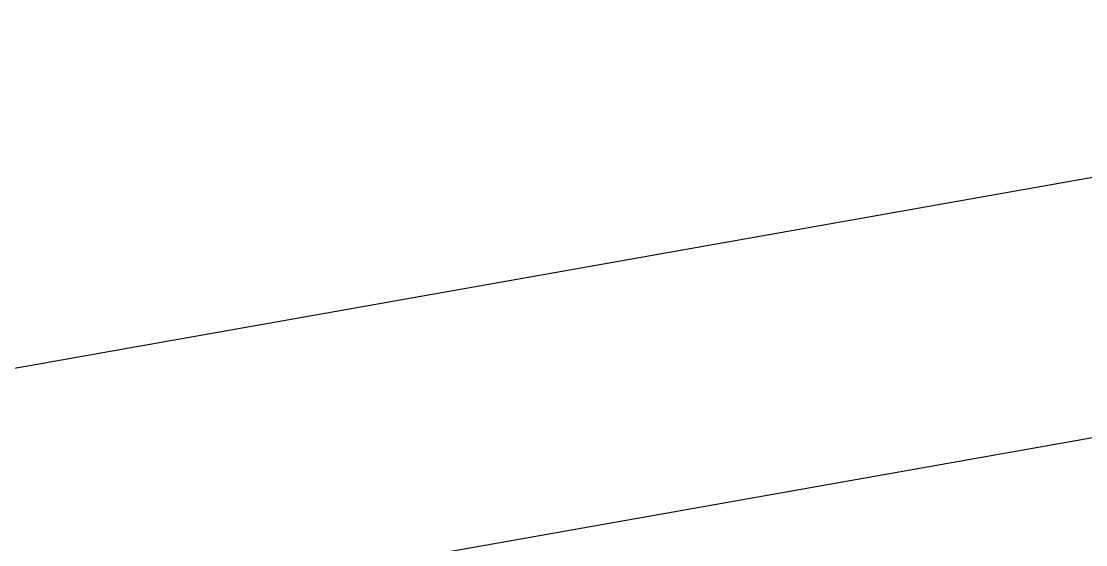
# Model space of a CAD drawing. Header units: millimetres. Extents: x 0 to 8967983, y -224399 to 13801.
# Drawn here: x 71329.86 to 71339.49, y -193393.35 to -193388.61 of the extents above; entities that cross this region are included whole.
import ezdxf

# ---------------------------------------------------------------- set-up
doc = ezdxf.new("R2010")
doc.units = ezdxf.units.MM
doc.header["$LTSCALE"] = 10
doc.layers.add('Архитектура', color=251, linetype='Continuous')

msp = doc.modelspace()

# ---------------------------------------------------------------- linework, layer by layer
at = {"layer": 'Архитектура', "lineweight": 25, "transparency": 33554684}
msp.add_lwpolyline([(71314.9327, -193313.5326), (71373.9772, -193303.0677), (71387.8715, -193381.4613), (71328.8269, -193391.9261)], close=True, dxfattribs=at)
msp.add_lwpolyline([(71314.9327, -193313.5326), (71373.9772, -193303.0677), (71387.8715, -193381.4613), (71328.8269, -193391.9261)], close=True, dxfattribs=at)
msp.add_lwpolyline([(71314.9327, -193313.5326), (71373.9772, -193303.0677), (71387.8715, -193381.4613), (71328.8269, -193391.9261)], close=True, dxfattribs=at)
msp.add_lwpolyline([(71314.9327, -193313.5326), (71373.9772, -193303.0677), (71387.8715, -193381.4613), (71328.8269, -193391.9261)], close=True, dxfattribs=at)
msp.add_lwpolyline([(71314.9327, -193313.5326), (71373.9772, -193303.0677), (71387.8715, -193381.4613), (71328.8269, -193391.9261)], close=True, dxfattribs=at)
msp.add_lwpolyline([(71314.9327, -193313.5326), (71373.9772, -193303.0677), (71387.8715, -193381.4613), (71328.8269, -193391.9261)], close=True, dxfattribs=at)
msp.add_lwpolyline([(71314.9327, -193313.5326), (71373.9772, -193303.0677), (71387.8715, -193381.4613), (71328.8269, -193391.9261)], close=True, dxfattribs=at)
msp.add_lwpolyline([(71314.9327, -193313.5326), (71373.9772, -193303.0677), (71387.8715, -193381.4613), (71328.8269, -193391.9261)], close=True, dxfattribs=at)
msp.add_lwpolyline([(71314.9327, -193313.5326), (71373.9772, -193303.0677), (71387.8715, -193381.4613), (71328.8269, -193391.9261)], close=True, dxfattribs=at)
msp.add_lwpolyline([(71314.9327, -193313.5326), (71373.9772, -193303.0677), (71387.8715, -193381.4613), (71328.8269, -193391.9261)], close=True, dxfattribs=at)
msp.add_lwpolyline([(71314.9327, -193313.5326), (71373.9772, -193303.0677), (71387.8715, -193381.4613), (71328.8269, -193391.9261)], close=True, dxfattribs=at)
msp.add_lwpolyline([(71314.9327, -193313.5326), (71373.9772, -193303.0677), (71387.8715, -193381.4613), (71328.8269, -193391.9261)], close=True, dxfattribs=at)
msp.add_lwpolyline([(71314.9327, -193313.5326), (71373.9772, -193303.0677), (71387.8715, -193381.4613), (71328.8269, -193391.9261)], close=True, dxfattribs=at)
msp.add_lwpolyline([(71314.9327, -193313.5326), (71373.9772, -193303.0677), (71387.8715, -193381.4613), (71328.8269, -193391.9261)], close=True, dxfattribs=at)
msp.add_lwpolyline([(71314.9327, -193313.5326), (71373.9772, -193303.0677), (71387.8715, -193381.4613), (71328.8269, -193391.9261)], close=True, dxfattribs=at)
msp.add_lwpolyline([(71314.9327, -193313.5326), (71373.9772, -193303.0677), (71387.8715, -193381.4613), (71328.8269, -193391.9261)], close=True, dxfattribs=at)
msp.add_lwpolyline([(71314.9327, -193313.5326), (71373.9772, -193303.0677), (71387.8715, -193381.4613), (71328.8269, -193391.9261)], close=True, dxfattribs=at)
msp.add_lwpolyline([(71314.9327, -193313.5326), (71373.9772, -193303.0677), (71387.8715, -193381.4613), (71328.8269, -193391.9261)], close=True, dxfattribs=at)
msp.add_lwpolyline([(71314.9327, -193313.5326), (71373.9772, -193303.0677), (71387.8715, -193381.4613), (71328.8269, -193391.9261)], close=True, dxfattribs=at)
msp.add_lwpolyline([(71314.9327, -193313.5326), (71373.9772, -193303.0677), (71387.8715, -193381.4613), (71328.8269, -193391.9261)], close=True, dxfattribs=at)
msp.add_lwpolyline([(71314.9327, -193313.5326), (71373.9772, -193303.0677), (71387.8715, -193381.4613), (71328.8269, -193391.9261)], close=True, dxfattribs=at)
msp.add_lwpolyline([(71314.9327, -193313.5326), (71373.9772, -193303.0677), (71387.8715, -193381.4613), (71328.8269, -193391.9261)], close=True, dxfattribs=at)
msp.add_lwpolyline([(71314.9327, -193313.5326), (71373.9772, -193303.0677), (71387.8715, -193381.4613), (71328.8269, -193391.9261)], close=True, dxfattribs=at)
msp.add_lwpolyline([(71314.9327, -193313.5326), (71373.9772, -193303.0677), (71387.8715, -193381.4613), (71328.8269, -193391.9261)], close=True, dxfattribs=at)
msp.add_lwpolyline([(71314.9327, -193313.5326), (71373.9772, -193303.0677), (71387.8715, -193381.4613), (71328.8269, -193391.9261)], close=True, dxfattribs=at)
msp.add_lwpolyline([(71314.9327, -193313.5326), (71373.9772, -193303.0677), (71387.8715, -193381.4613), (71328.8269, -193391.9261)], close=True, dxfattribs=at)
msp.add_lwpolyline([(71314.9327, -193313.5326), (71373.9772, -193303.0677), (71387.8715, -193381.4613), (71328.8269, -193391.9261)], close=True, dxfattribs=at)
msp.add_lwpolyline([(71314.9327, -193313.5326), (71373.9772, -193303.0677), (71387.8715, -193381.4613), (71328.8269, -193391.9261)], close=True, dxfattribs=at)
msp.add_lwpolyline([(71314.9327, -193313.5326), (71373.9772, -193303.0677), (71387.8715, -193381.4613), (71328.8269, -193391.9261)], close=True, dxfattribs=at)
msp.add_lwpolyline([(71314.9327, -193313.5326), (71373.9772, -193303.0677), (71387.8715, -193381.4613), (71328.8269, -193391.9261)], close=True, dxfattribs=at)
msp.add_lwpolyline([(71314.9327, -193313.5326), (71373.9772, -193303.0677), (71387.8715, -193381.4613), (71328.8269, -193391.9261)], close=True, dxfattribs=at)
msp.add_lwpolyline([(71314.9327, -193313.5326), (71373.9772, -193303.0677), (71387.8715, -193381.4613), (71328.8269, -193391.9261)], close=True, dxfattribs=at)
msp.add_lwpolyline([(71314.9327, -193313.5326), (71373.9772, -193303.0677), (71387.8715, -193381.4613), (71328.8269, -193391.9261)], close=True, dxfattribs=at)
msp.add_lwpolyline([(71314.9327, -193313.5326), (71373.9772, -193303.0677), (71387.8715, -193381.4613), (71328.8269, -193391.9261)], close=True, dxfattribs=at)
msp.add_lwpolyline([(71314.9327, -193313.5326), (71373.9772, -193303.0677), (71387.8715, -193381.4613), (71328.8269, -193391.9261)], close=True, dxfattribs=at)
msp.add_lwpolyline([(71314.9327, -193313.5326), (71373.9772, -193303.0677), (71387.8715, -193381.4613), (71328.8269, -193391.9261)], close=True, dxfattribs=at)
msp.add_lwpolyline([(71314.9327, -193313.5326), (71373.9772, -193303.0677), (71387.8715, -193381.4613), (71328.8269, -193391.9261)], close=True, dxfattribs=at)
msp.add_lwpolyline([(71314.9327, -193313.5326), (71373.9772, -193303.0677), (71387.8715, -193381.4613), (71328.8269, -193391.9261)], close=True, dxfattribs=at)
msp.add_lwpolyline([(71314.9327, -193313.5326), (71373.9772, -193303.0677), (71387.8715, -193381.4613), (71328.8269, -193391.9261)], close=True, dxfattribs=at)
msp.add_lwpolyline([(71314.9327, -193313.5326), (71373.9772, -193303.0677), (71387.8715, -193381.4613), (71328.8269, -193391.9261)], close=True, dxfattribs=at)
msp.add_lwpolyline([(71314.9327, -193313.5326), (71373.9772, -193303.0677), (71387.8715, -193381.4613), (71328.8269, -193391.9261)], close=True, dxfattribs=at)
msp.add_lwpolyline([(71314.9327, -193313.5326), (71373.9772, -193303.0677), (71387.8715, -193381.4613), (71328.8269, -193391.9261)], close=True, dxfattribs=at)
msp.add_lwpolyline([(71314.9327, -193313.5326), (71373.9772, -193303.0677), (71387.8715, -193381.4613), (71328.8269, -193391.9261)], close=True, dxfattribs=at)
msp.add_lwpolyline([(71314.9327, -193313.5326), (71373.9772, -193303.0677), (71387.8715, -193381.4613), (71328.8269, -193391.9261)], close=True, dxfattribs=at)
msp.add_lwpolyline([(71314.9327, -193313.5326), (71373.9772, -193303.0677), (71387.8715, -193381.4613), (71328.8269, -193391.9261)], close=True, dxfattribs=at)
msp.add_lwpolyline([(71314.9327, -193313.5326), (71373.9772, -193303.0677), (71387.8715, -193381.4613), (71328.8269, -193391.9261)], close=True, dxfattribs=at)
msp.add_lwpolyline([(71314.9327, -193313.5326), (71373.9772, -193303.0677), (71387.8715, -193381.4613), (71328.8269, -193391.9261)], close=True, dxfattribs=at)
msp.add_lwpolyline([(71314.9327, -193313.5326), (71373.9772, -193303.0677), (71387.8715, -193381.4613), (71328.8269, -193391.9261)], close=True, dxfattribs=at)
msp.add_lwpolyline([(71314.9327, -193313.5326), (71373.9772, -193303.0677), (71387.8715, -193381.4613), (71328.8269, -193391.9261)], close=True, dxfattribs=at)
msp.add_lwpolyline([(71314.9327, -193313.5326), (71373.9772, -193303.0677), (71387.8715, -193381.4613), (71328.8269, -193391.9261)], close=True, dxfattribs=at)
msp.add_lwpolyline([(71314.9327, -193313.5326), (71373.9772, -193303.0677), (71387.8715, -193381.4613), (71328.8269, -193391.9261)], close=True, dxfattribs=at)
msp.add_lwpolyline([(71314.9327, -193313.5326), (71373.9772, -193303.0677), (71387.8715, -193381.4613), (71328.8269, -193391.9261)], close=True, dxfattribs=at)
msp.add_lwpolyline([(71314.9327, -193313.5326), (71373.9772, -193303.0677), (71387.8715, -193381.4613), (71328.8269, -193391.9261)], close=True, dxfattribs=at)
msp.add_lwpolyline([(71314.9327, -193313.5326), (71373.9772, -193303.0677), (71387.8715, -193381.4613), (71328.8269, -193391.9261)], close=True, dxfattribs=at)
msp.add_lwpolyline([(71314.9327, -193313.5326), (71373.9772, -193303.0677), (71387.8715, -193381.4613), (71328.8269, -193391.9261)], close=True, dxfattribs=at)
msp.add_lwpolyline([(71314.9327, -193313.5326), (71373.9772, -193303.0677), (71387.8715, -193381.4613), (71328.8269, -193391.9261)], close=True, dxfattribs=at)
msp.add_lwpolyline([(71314.9327, -193313.5326), (71373.9772, -193303.0677), (71387.8715, -193381.4613), (71328.8269, -193391.9261)], close=True, dxfattribs=at)
msp.add_lwpolyline([(71314.9327, -193313.5326), (71373.9772, -193303.0677), (71387.8715, -193381.4613), (71328.8269, -193391.9261)], close=True, dxfattribs=at)
msp.add_lwpolyline([(71314.9327, -193313.5326), (71373.9772, -193303.0677), (71387.8715, -193381.4613), (71328.8269, -193391.9261)], close=True, dxfattribs=at)
msp.add_lwpolyline([(71314.9327, -193313.5326), (71373.9772, -193303.0677), (71387.8715, -193381.4613), (71328.8269, -193391.9261)], close=True, dxfattribs=at)
msp.add_lwpolyline([(71314.9327, -193313.5326), (71373.9772, -193303.0677), (71387.8715, -193381.4613), (71328.8269, -193391.9261)], close=True, dxfattribs=at)
msp.add_lwpolyline([(71314.9327, -193313.5326), (71373.9772, -193303.0677), (71387.8715, -193381.4613), (71328.8269, -193391.9261)], close=True, dxfattribs=at)
msp.add_lwpolyline([(71314.9327, -193313.5326), (71373.9772, -193303.0677), (71387.8715, -193381.4613), (71328.8269, -193391.9261)], close=True, dxfattribs=at)
msp.add_lwpolyline([(71314.9327, -193313.5326), (71373.9772, -193303.0677), (71387.8715, -193381.4613), (71328.8269, -193391.9261)], close=True, dxfattribs=at)
msp.add_lwpolyline([(71314.9327, -193313.5326), (71373.9772, -193303.0677), (71387.8715, -193381.4613), (71328.8269, -193391.9261)], close=True, dxfattribs=at)
msp.add_lwpolyline([(71314.9327, -193313.5326), (71373.9772, -193303.0677), (71387.8715, -193381.4613), (71328.8269, -193391.9261)], close=True, dxfattribs=at)
msp.add_lwpolyline([(71314.9327, -193313.5326), (71373.9772, -193303.0677), (71387.8715, -193381.4613), (71328.8269, -193391.9261)], close=True, dxfattribs=at)
msp.add_lwpolyline([(71314.9327, -193313.5326), (71373.9772, -193303.0677), (71387.8715, -193381.4613), (71328.8269, -193391.9261)], close=True, dxfattribs=at)
msp.add_lwpolyline([(71314.9327, -193313.5326), (71373.9772, -193303.0677), (71387.8715, -193381.4613), (71328.8269, -193391.9261)], close=True, dxfattribs=at)
msp.add_lwpolyline([(71314.9327, -193313.5326), (71373.9772, -193303.0677), (71387.8715, -193381.4613), (71328.8269, -193391.9261)], close=True, dxfattribs=at)
msp.add_lwpolyline([(71314.9327, -193313.5326), (71373.9772, -193303.0677), (71387.8715, -193381.4613), (71328.8269, -193391.9261)], close=True, dxfattribs=at)
msp.add_lwpolyline([(71314.9327, -193313.5326), (71373.9772, -193303.0677), (71387.8715, -193381.4613), (71328.8269, -193391.9261)], close=True, dxfattribs=at)
msp.add_lwpolyline([(71314.9327, -193313.5326), (71373.9772, -193303.0677), (71387.8715, -193381.4613), (71328.8269, -193391.9261)], close=True, dxfattribs=at)
msp.add_lwpolyline([(71314.9327, -193313.5326), (71373.9772, -193303.0677), (71387.8715, -193381.4613), (71328.8269, -193391.9261)], close=True, dxfattribs=at)
msp.add_lwpolyline([(71314.9327, -193313.5326), (71373.9772, -193303.0677), (71387.8715, -193381.4613), (71328.8269, -193391.9261)], close=True, dxfattribs=at)
msp.add_lwpolyline([(71314.9327, -193313.5326), (71373.9772, -193303.0677), (71387.8715, -193381.4613), (71328.8269, -193391.9261)], close=True, dxfattribs=at)
msp.add_lwpolyline([(71314.9327, -193313.5326), (71373.9772, -193303.0677), (71387.8715, -193381.4613), (71328.8269, -193391.9261)], close=True, dxfattribs=at)
msp.add_lwpolyline([(71314.9327, -193313.5326), (71373.9772, -193303.0677), (71387.8715, -193381.4613), (71328.8269, -193391.9261)], close=True, dxfattribs=at)
msp.add_lwpolyline([(71314.9327, -193313.5326), (71373.9772, -193303.0677), (71387.8715, -193381.4613), (71328.8269, -193391.9261)], close=True, dxfattribs=at)
msp.add_lwpolyline([(71314.9327, -193313.5326), (71373.9772, -193303.0677), (71387.8715, -193381.4613), (71328.8269, -193391.9261)], close=True, dxfattribs=at)
msp.add_lwpolyline([(71314.9327, -193313.5326), (71373.9772, -193303.0677), (71387.8715, -193381.4613), (71328.8269, -193391.9261)], close=True, dxfattribs=at)
msp.add_lwpolyline([(71314.9327, -193313.5326), (71373.9772, -193303.0677), (71387.8715, -193381.4613), (71328.8269, -193391.9261)], close=True, dxfattribs=at)
msp.add_lwpolyline([(71314.9327, -193313.5326), (71373.9772, -193303.0677), (71387.8715, -193381.4613), (71328.8269, -193391.9261)], close=True, dxfattribs=at)
msp.add_lwpolyline([(71314.9327, -193313.5326), (71373.9772, -193303.0677), (71387.8715, -193381.4613), (71328.8269, -193391.9261)], close=True, dxfattribs=at)
msp.add_lwpolyline([(71314.9327, -193313.5326), (71373.9772, -193303.0677), (71387.8715, -193381.4613), (71328.8269, -193391.9261)], close=True, dxfattribs=at)
msp.add_lwpolyline([(71314.9327, -193313.5326), (71373.9772, -193303.0677), (71387.8715, -193381.4613), (71328.8269, -193391.9261)], close=True, dxfattribs=at)
msp.add_lwpolyline([(71314.9327, -193313.5326), (71373.9772, -193303.0677), (71387.8715, -193381.4613), (71328.8269, -193391.9261)], close=True, dxfattribs=at)
msp.add_lwpolyline([(71314.9327, -193313.5326), (71373.9772, -193303.0677), (71387.8715, -193381.4613), (71328.8269, -193391.9261)], close=True, dxfattribs=at)
msp.add_lwpolyline([(71314.9327, -193313.5326), (71373.9772, -193303.0677), (71387.8715, -193381.4613), (71328.8269, -193391.9261)], close=True, dxfattribs=at)
msp.add_lwpolyline([(71314.9327, -193313.5326), (71373.9772, -193303.0677), (71387.8715, -193381.4613), (71328.8269, -193391.9261)], close=True, dxfattribs=at)
msp.add_lwpolyline([(71314.9327, -193313.5326), (71373.9772, -193303.0677), (71387.8715, -193381.4613), (71328.8269, -193391.9261)], close=True, dxfattribs=at)
msp.add_lwpolyline([(71314.9327, -193313.5326), (71373.9772, -193303.0677), (71387.8715, -193381.4613), (71328.8269, -193391.9261)], close=True, dxfattribs=at)
msp.add_lwpolyline([(71314.9327, -193313.5326), (71373.9772, -193303.0677), (71387.8715, -193381.4613), (71328.8269, -193391.9261)], close=True, dxfattribs=at)
msp.add_lwpolyline([(71314.9327, -193313.5326), (71373.9772, -193303.0677), (71387.8715, -193381.4613), (71328.8269, -193391.9261)], close=True, dxfattribs=at)
msp.add_lwpolyline([(71314.9327, -193313.5326), (71373.9772, -193303.0677), (71387.8715, -193381.4613), (71328.8269, -193391.9261)], close=True, dxfattribs=at)
msp.add_lwpolyline([(71314.9327, -193313.5326), (71373.9772, -193303.0677), (71387.8715, -193381.4613), (71328.8269, -193391.9261)], close=True, dxfattribs=at)
msp.add_lwpolyline([(71314.9327, -193313.5326), (71373.9772, -193303.0677), (71387.8715, -193381.4613), (71328.8269, -193391.9261)], close=True, dxfattribs=at)
msp.add_lwpolyline([(71314.9327, -193313.5326), (71373.9772, -193303.0677), (71387.8715, -193381.4613), (71328.8269, -193391.9261)], close=True, dxfattribs=at)
msp.add_lwpolyline([(71314.9327, -193313.5326), (71373.9772, -193303.0677), (71387.8715, -193381.4613), (71328.8269, -193391.9261)], close=True, dxfattribs=at)
msp.add_lwpolyline([(71314.9327, -193313.5326), (71373.9772, -193303.0677), (71387.8715, -193381.4613), (71328.8269, -193391.9261)], close=True, dxfattribs=at)
msp.add_lwpolyline([(71314.9327, -193313.5326), (71373.9772, -193303.0677), (71387.8715, -193381.4613), (71328.8269, -193391.9261)], close=True, dxfattribs=at)
msp.add_lwpolyline([(71314.9327, -193313.5326), (71373.9772, -193303.0677), (71387.8715, -193381.4613), (71328.8269, -193391.9261)], close=True, dxfattribs=at)
msp.add_lwpolyline([(71314.9327, -193313.5326), (71373.9772, -193303.0677), (71387.8715, -193381.4613), (71328.8269, -193391.9261)], close=True, dxfattribs=at)
msp.add_lwpolyline([(71314.9327, -193313.5326), (71373.9772, -193303.0677), (71387.8715, -193381.4613), (71328.8269, -193391.9261)], close=True, dxfattribs=at)
msp.add_lwpolyline([(71314.9327, -193313.5326), (71373.9772, -193303.0677), (71387.8715, -193381.4613), (71328.8269, -193391.9261)], close=True, dxfattribs=at)
msp.add_lwpolyline([(71314.9327, -193313.5326), (71373.9772, -193303.0677), (71387.8715, -193381.4613), (71328.8269, -193391.9261)], close=True, dxfattribs=at)
msp.add_lwpolyline([(71314.9327, -193313.5326), (71373.9772, -193303.0677), (71387.8715, -193381.4613), (71328.8269, -193391.9261)], close=True, dxfattribs=at)
msp.add_lwpolyline([(71314.9327, -193313.5326), (71373.9772, -193303.0677), (71387.8715, -193381.4613), (71328.8269, -193391.9261)], close=True, dxfattribs=at)
msp.add_lwpolyline([(71314.9327, -193313.5326), (71373.9772, -193303.0677), (71387.8715, -193381.4613), (71328.8269, -193391.9261)], close=True, dxfattribs=at)
msp.add_lwpolyline([(71314.9327, -193313.5326), (71373.9772, -193303.0677), (71387.8715, -193381.4613), (71328.8269, -193391.9261)], close=True, dxfattribs=at)
msp.add_lwpolyline([(71314.9327, -193313.5326), (71373.9772, -193303.0677), (71387.8715, -193381.4613), (71328.8269, -193391.9261)], close=True, dxfattribs=at)
msp.add_lwpolyline([(71314.9327, -193313.5326), (71373.9772, -193303.0677), (71387.8715, -193381.4613), (71328.8269, -193391.9261)], close=True, dxfattribs=at)
msp.add_lwpolyline([(71314.9327, -193313.5326), (71373.9772, -193303.0677), (71387.8715, -193381.4613), (71328.8269, -193391.9261)], close=True, dxfattribs=at)
msp.add_lwpolyline([(71314.9327, -193313.5326), (71373.9772, -193303.0677), (71387.8715, -193381.4613), (71328.8269, -193391.9261)], close=True, dxfattribs=at)
msp.add_lwpolyline([(71314.9327, -193313.5326), (71373.9772, -193303.0677), (71387.8715, -193381.4613), (71328.8269, -193391.9261)], close=True, dxfattribs=at)
msp.add_lwpolyline([(71314.9327, -193313.5326), (71373.9772, -193303.0677), (71387.8715, -193381.4613), (71328.8269, -193391.9261)], close=True, dxfattribs=at)
msp.add_lwpolyline([(71314.9327, -193313.5326), (71373.9772, -193303.0677), (71387.8715, -193381.4613), (71328.8269, -193391.9261)], close=True, dxfattribs=at)
msp.add_lwpolyline([(71314.9327, -193313.5326), (71373.9772, -193303.0677), (71387.8715, -193381.4613), (71328.8269, -193391.9261)], close=True, dxfattribs=at)
msp.add_lwpolyline([(71314.9327, -193313.5326), (71373.9772, -193303.0677), (71387.8715, -193381.4613), (71328.8269, -193391.9261)], close=True, dxfattribs=at)
msp.add_lwpolyline([(71314.9327, -193313.5326), (71373.9772, -193303.0677), (71387.8715, -193381.4613), (71328.8269, -193391.9261)], close=True, dxfattribs=at)
msp.add_lwpolyline([(71314.9327, -193313.5326), (71373.9772, -193303.0677), (71387.8715, -193381.4613), (71328.8269, -193391.9261)], close=True, dxfattribs=at)
msp.add_lwpolyline([(71314.9327, -193313.5326), (71373.9772, -193303.0677), (71387.8715, -193381.4613), (71328.8269, -193391.9261)], close=True, dxfattribs=at)
msp.add_lwpolyline([(71314.9327, -193313.5326), (71373.9772, -193303.0677), (71387.8715, -193381.4613), (71328.8269, -193391.9261)], close=True, dxfattribs=at)
msp.add_lwpolyline([(71314.9327, -193313.5326), (71373.9772, -193303.0677), (71387.8715, -193381.4613), (71328.8269, -193391.9261)], close=True, dxfattribs=at)
msp.add_lwpolyline([(71314.9327, -193313.5326), (71373.9772, -193303.0677), (71387.8715, -193381.4613), (71328.8269, -193391.9261)], close=True, dxfattribs=at)
msp.add_lwpolyline([(71314.9327, -193313.5326), (71373.9772, -193303.0677), (71387.8715, -193381.4613), (71328.8269, -193391.9261)], close=True, dxfattribs=at)
msp.add_lwpolyline([(71314.9327, -193313.5326), (71373.9772, -193303.0677), (71387.8715, -193381.4613), (71328.8269, -193391.9261)], close=True, dxfattribs=at)
msp.add_lwpolyline([(71314.9327, -193313.5326), (71373.9772, -193303.0677), (71387.8715, -193381.4613), (71328.8269, -193391.9261)], close=True, dxfattribs=at)
msp.add_lwpolyline([(71314.9327, -193313.5326), (71373.9772, -193303.0677), (71387.8715, -193381.4613), (71328.8269, -193391.9261)], close=True, dxfattribs=at)
msp.add_lwpolyline([(71314.9327, -193313.5326), (71373.9772, -193303.0677), (71387.8715, -193381.4613), (71328.8269, -193391.9261)], close=True, dxfattribs=at)
msp.add_lwpolyline([(71314.9327, -193313.5326), (71373.9772, -193303.0677), (71387.8715, -193381.4613), (71328.8269, -193391.9261)], close=True, dxfattribs=at)
msp.add_lwpolyline([(71314.9327, -193313.5326), (71373.9772, -193303.0677), (71387.8715, -193381.4613), (71328.8269, -193391.9261)], close=True, dxfattribs=at)
msp.add_lwpolyline([(71314.9327, -193313.5326), (71373.9772, -193303.0677), (71387.8715, -193381.4613), (71328.8269, -193391.9261)], close=True, dxfattribs=at)
msp.add_lwpolyline([(71314.9327, -193313.5326), (71373.9772, -193303.0677), (71387.8715, -193381.4613), (71328.8269, -193391.9261)], close=True, dxfattribs=at)
msp.add_lwpolyline([(71314.9327, -193313.5326), (71373.9772, -193303.0677), (71387.8715, -193381.4613), (71328.8269, -193391.9261)], close=True, dxfattribs=at)
msp.add_lwpolyline([(71314.9327, -193313.5326), (71373.9772, -193303.0677), (71387.8715, -193381.4613), (71328.8269, -193391.9261)], close=True, dxfattribs=at)
msp.add_lwpolyline([(71314.9327, -193313.5326), (71373.9772, -193303.0677), (71387.8715, -193381.4613), (71328.8269, -193391.9261)], close=True, dxfattribs=at)
msp.add_lwpolyline([(71314.9327, -193313.5326), (71373.9772, -193303.0677), (71387.8715, -193381.4613), (71328.8269, -193391.9261)], close=True, dxfattribs=at)
msp.add_lwpolyline([(71314.9327, -193313.5326), (71373.9772, -193303.0677), (71387.8715, -193381.4613), (71328.8269, -193391.9261)], close=True, dxfattribs=at)
msp.add_lwpolyline([(71314.9327, -193313.5326), (71373.9772, -193303.0677), (71387.8715, -193381.4613), (71328.8269, -193391.9261)], close=True, dxfattribs=at)
msp.add_lwpolyline([(71314.9327, -193313.5326), (71373.9772, -193303.0677), (71387.8715, -193381.4613), (71328.8269, -193391.9261)], close=True, dxfattribs=at)
msp.add_lwpolyline([(71314.9327, -193313.5326), (71373.9772, -193303.0677), (71387.8715, -193381.4613), (71328.8269, -193391.9261)], close=True, dxfattribs=at)
msp.add_lwpolyline([(71314.9327, -193313.5326), (71373.9772, -193303.0677), (71387.8715, -193381.4613), (71328.8269, -193391.9261)], close=True, dxfattribs=at)
msp.add_lwpolyline([(71314.9327, -193313.5326), (71373.9772, -193303.0677), (71387.8715, -193381.4613), (71328.8269, -193391.9261)], close=True, dxfattribs=at)
msp.add_lwpolyline([(71314.9327, -193313.5326), (71373.9772, -193303.0677), (71387.8715, -193381.4613), (71328.8269, -193391.9261)], close=True, dxfattribs=at)
msp.add_lwpolyline([(71314.9327, -193313.5326), (71373.9772, -193303.0677), (71387.8715, -193381.4613), (71328.8269, -193391.9261)], close=True, dxfattribs=at)
msp.add_lwpolyline([(71314.9327, -193313.5326), (71373.9772, -193303.0677), (71387.8715, -193381.4613), (71328.8269, -193391.9261)], close=True, dxfattribs=at)
msp.add_lwpolyline([(71314.9327, -193313.5326), (71373.9772, -193303.0677), (71387.8715, -193381.4613), (71328.8269, -193391.9261)], close=True, dxfattribs=at)
msp.add_lwpolyline([(71314.9327, -193313.5326), (71373.9772, -193303.0677), (71387.8715, -193381.4613), (71328.8269, -193391.9261)], close=True, dxfattribs=at)
msp.add_lwpolyline([(71314.9327, -193313.5326), (71373.9772, -193303.0677), (71387.8715, -193381.4613), (71328.8269, -193391.9261)], close=True, dxfattribs=at)
msp.add_lwpolyline([(71314.9327, -193313.5326), (71373.9772, -193303.0677), (71387.8715, -193381.4613), (71328.8269, -193391.9261)], close=True, dxfattribs=at)
msp.add_lwpolyline([(71314.9327, -193313.5326), (71373.9772, -193303.0677), (71387.8715, -193381.4613), (71328.8269, -193391.9261)], close=True, dxfattribs=at)
msp.add_lwpolyline([(71314.9327, -193313.5326), (71373.9772, -193303.0677), (71387.8715, -193381.4613), (71328.8269, -193391.9261)], close=True, dxfattribs=at)
msp.add_lwpolyline([(71314.9327, -193313.5326), (71373.9772, -193303.0677), (71387.8715, -193381.4613), (71328.8269, -193391.9261)], close=True, dxfattribs=at)
msp.add_lwpolyline([(71314.9327, -193313.5326), (71373.9772, -193303.0677), (71387.8715, -193381.4613), (71328.8269, -193391.9261)], close=True, dxfattribs=at)
msp.add_lwpolyline([(71314.9327, -193313.5326), (71373.9772, -193303.0677), (71387.8715, -193381.4613), (71328.8269, -193391.9261)], close=True, dxfattribs=at)
msp.add_lwpolyline([(71314.9327, -193313.5326), (71373.9772, -193303.0677), (71387.8715, -193381.4613), (71328.8269, -193391.9261)], close=True, dxfattribs=at)
msp.add_lwpolyline([(71314.9327, -193313.5326), (71373.9772, -193303.0677), (71387.8715, -193381.4613), (71328.8269, -193391.9261)], close=True, dxfattribs=at)
msp.add_lwpolyline([(71314.9327, -193313.5326), (71373.9772, -193303.0677), (71387.8715, -193381.4613), (71328.8269, -193391.9261)], close=True, dxfattribs=at)
msp.add_lwpolyline([(71314.9327, -193313.5326), (71373.9772, -193303.0677), (71387.8715, -193381.4613), (71328.8269, -193391.9261)], close=True, dxfattribs=at)
msp.add_lwpolyline([(71314.9327, -193313.5326), (71373.9772, -193303.0677), (71387.8715, -193381.4613), (71328.8269, -193391.9261)], close=True, dxfattribs=at)
msp.add_lwpolyline([(71314.9327, -193313.5326), (71373.9772, -193303.0677), (71387.8715, -193381.4613), (71328.8269, -193391.9261)], close=True, dxfattribs=at)
msp.add_lwpolyline([(71314.9327, -193313.5326), (71373.9772, -193303.0677), (71387.8715, -193381.4613), (71328.8269, -193391.9261)], close=True, dxfattribs=at)
msp.add_lwpolyline([(71314.9327, -193313.5326), (71373.9772, -193303.0677), (71387.8715, -193381.4613), (71328.8269, -193391.9261)], close=True, dxfattribs=at)
msp.add_lwpolyline([(71314.9327, -193313.5326), (71373.9772, -193303.0677), (71387.8715, -193381.4613), (71328.8269, -193391.9261)], close=True, dxfattribs=at)
msp.add_lwpolyline([(71314.9327, -193313.5326), (71373.9772, -193303.0677), (71387.8715, -193381.4613), (71328.8269, -193391.9261)], close=True, dxfattribs=at)
msp.add_lwpolyline([(71314.9327, -193313.5326), (71373.9772, -193303.0677), (71387.8715, -193381.4613), (71328.8269, -193391.9261)], close=True, dxfattribs=at)
msp.add_lwpolyline([(71314.9327, -193313.5326), (71373.9772, -193303.0677), (71387.8715, -193381.4613), (71328.8269, -193391.9261)], close=True, dxfattribs=at)
msp.add_lwpolyline([(71314.9327, -193313.5326), (71373.9772, -193303.0677), (71387.8715, -193381.4613), (71328.8269, -193391.9261)], close=True, dxfattribs=at)
msp.add_lwpolyline([(71314.9327, -193313.5326), (71373.9772, -193303.0677), (71387.8715, -193381.4613), (71328.8269, -193391.9261)], close=True, dxfattribs=at)
msp.add_lwpolyline([(71314.9327, -193313.5326), (71373.9772, -193303.0677), (71387.8715, -193381.4613), (71328.8269, -193391.9261)], close=True, dxfattribs=at)
msp.add_lwpolyline([(71314.9327, -193313.5326), (71373.9772, -193303.0677), (71387.8715, -193381.4613), (71328.8269, -193391.9261)], close=True, dxfattribs=at)
msp.add_lwpolyline([(71314.9327, -193313.5326), (71373.9772, -193303.0677), (71387.8715, -193381.4613), (71328.8269, -193391.9261)], close=True, dxfattribs=at)
msp.add_lwpolyline([(71314.9327, -193313.5326), (71373.9772, -193303.0677), (71387.8715, -193381.4613), (71328.8269, -193391.9261)], close=True, dxfattribs=at)
msp.add_lwpolyline([(71314.9327, -193313.5326), (71373.9772, -193303.0677), (71387.8715, -193381.4613), (71328.8269, -193391.9261)], close=True, dxfattribs=at)
msp.add_lwpolyline([(71314.9327, -193313.5326), (71373.9772, -193303.0677), (71387.8715, -193381.4613), (71328.8269, -193391.9261)], close=True, dxfattribs=at)
msp.add_lwpolyline([(71314.9327, -193313.5326), (71373.9772, -193303.0677), (71387.8715, -193381.4613), (71328.8269, -193391.9261)], close=True, dxfattribs=at)
msp.add_lwpolyline([(71314.9327, -193313.5326), (71373.9772, -193303.0677), (71387.8715, -193381.4613), (71328.8269, -193391.9261)], close=True, dxfattribs=at)
msp.add_lwpolyline([(71314.9327, -193313.5326), (71373.9772, -193303.0677), (71387.8715, -193381.4613), (71328.8269, -193391.9261)], close=True, dxfattribs=at)
msp.add_lwpolyline([(71314.9327, -193313.5326), (71373.9772, -193303.0677), (71387.8715, -193381.4613), (71328.8269, -193391.9261)], close=True, dxfattribs=at)
msp.add_lwpolyline([(71314.9327, -193313.5326), (71373.9772, -193303.0677), (71387.8715, -193381.4613), (71328.8269, -193391.9261)], close=True, dxfattribs=at)
msp.add_lwpolyline([(71314.9327, -193313.5326), (71373.9772, -193303.0677), (71387.8715, -193381.4613), (71328.8269, -193391.9261)], close=True, dxfattribs=at)
msp.add_lwpolyline([(71314.9327, -193313.5326), (71373.9772, -193303.0677), (71387.8715, -193381.4613), (71328.8269, -193391.9261)], close=True, dxfattribs=at)
msp.add_lwpolyline([(71314.9327, -193313.5326), (71373.9772, -193303.0677), (71387.8715, -193381.4613), (71328.8269, -193391.9261)], close=True, dxfattribs=at)
msp.add_lwpolyline([(71314.9327, -193313.5326), (71373.9772, -193303.0677), (71387.8715, -193381.4613), (71328.8269, -193391.9261)], close=True, dxfattribs=at)
msp.add_lwpolyline([(71314.9327, -193313.5326), (71373.9772, -193303.0677), (71387.8715, -193381.4613), (71328.8269, -193391.9261)], close=True, dxfattribs=at)
msp.add_lwpolyline([(71314.9327, -193313.5326), (71373.9772, -193303.0677), (71387.8715, -193381.4613), (71328.8269, -193391.9261)], close=True, dxfattribs=at)
msp.add_lwpolyline([(71314.9327, -193313.5326), (71373.9772, -193303.0677), (71387.8715, -193381.4613), (71328.8269, -193391.9261)], close=True, dxfattribs=at)
msp.add_lwpolyline([(71330.1916, -193394.0369), (71352.8109, -193390.0279), (71353.9416, -193390.8181), (71359.1333, -193420.1106)], dxfattribs=at)
msp.add_lwpolyline([(71330.1916, -193394.0369), (71352.8109, -193390.0279), (71353.9416, -193390.8181), (71359.1333, -193420.1106)], dxfattribs=at)
msp.add_lwpolyline([(71330.1916, -193394.0369), (71352.8109, -193390.0279), (71353.9416, -193390.8181), (71359.1333, -193420.1106)], dxfattribs=at)
msp.add_lwpolyline([(71330.1916, -193394.0369), (71352.8109, -193390.0279), (71353.9416, -193390.8181), (71359.1333, -193420.1106)], dxfattribs=at)
msp.add_lwpolyline([(71330.1916, -193394.0369), (71352.8109, -193390.0279), (71353.9416, -193390.8181), (71359.1333, -193420.1106)], dxfattribs=at)
msp.add_lwpolyline([(71330.1916, -193394.0369), (71352.8109, -193390.0279), (71353.9416, -193390.8181), (71359.1333, -193420.1106)], dxfattribs=at)
msp.add_lwpolyline([(71330.1916, -193394.0369), (71352.8109, -193390.0279), (71353.9416, -193390.8181), (71359.1333, -193420.1106)], dxfattribs=at)
msp.add_lwpolyline([(71330.1916, -193394.0369), (71352.8109, -193390.0279), (71353.9416, -193390.8181), (71359.1333, -193420.1106)], dxfattribs=at)
msp.add_lwpolyline([(71330.1916, -193394.0369), (71352.8109, -193390.0279), (71353.9416, -193390.8181), (71359.1333, -193420.1106)], dxfattribs=at)
msp.add_lwpolyline([(71330.1916, -193394.0369), (71352.8109, -193390.0279), (71353.9416, -193390.8181), (71359.1333, -193420.1106)], dxfattribs=at)
msp.add_lwpolyline([(71330.1916, -193394.0369), (71352.8109, -193390.0279), (71353.9416, -193390.8181), (71359.1333, -193420.1106)], dxfattribs=at)
msp.add_lwpolyline([(71330.1916, -193394.0369), (71352.8109, -193390.0279), (71353.9416, -193390.8181), (71359.1333, -193420.1106)], dxfattribs=at)
msp.add_lwpolyline([(71330.1916, -193394.0369), (71352.8109, -193390.0279), (71353.9416, -193390.8181), (71359.1333, -193420.1106)], dxfattribs=at)
msp.add_lwpolyline([(71330.1916, -193394.0369), (71352.8109, -193390.0279), (71353.9416, -193390.8181), (71359.1333, -193420.1106)], dxfattribs=at)
msp.add_lwpolyline([(71330.1916, -193394.0369), (71352.8109, -193390.0279), (71353.9416, -193390.8181), (71359.1333, -193420.1106)], dxfattribs=at)
msp.add_lwpolyline([(71330.1916, -193394.0369), (71352.8109, -193390.0279), (71353.9416, -193390.8181), (71359.1333, -193420.1106)], dxfattribs=at)
msp.add_lwpolyline([(71330.1916, -193394.0369), (71352.8109, -193390.0279), (71353.9416, -193390.8181), (71359.1333, -193420.1106)], dxfattribs=at)
msp.add_lwpolyline([(71330.1916, -193394.0369), (71352.8109, -193390.0279), (71353.9416, -193390.8181), (71359.1333, -193420.1106)], dxfattribs=at)
msp.add_lwpolyline([(71330.1916, -193394.0369), (71352.8109, -193390.0279), (71353.9416, -193390.8181), (71359.1333, -193420.1106)], dxfattribs=at)
msp.add_lwpolyline([(71330.1916, -193394.0369), (71352.8109, -193390.0279), (71353.9416, -193390.8181), (71359.1333, -193420.1106)], dxfattribs=at)
msp.add_lwpolyline([(71330.1916, -193394.0369), (71352.8109, -193390.0279), (71353.9416, -193390.8181), (71359.1333, -193420.1106)], dxfattribs=at)
msp.add_lwpolyline([(71330.1916, -193394.0369), (71352.8109, -193390.0279), (71353.9416, -193390.8181), (71359.1333, -193420.1106)], dxfattribs=at)
msp.add_lwpolyline([(71330.1916, -193394.0369), (71352.8109, -193390.0279), (71353.9416, -193390.8181), (71359.1333, -193420.1106)], dxfattribs=at)
msp.add_lwpolyline([(71330.1916, -193394.0369), (71352.8109, -193390.0279), (71353.9416, -193390.8181), (71359.1333, -193420.1106)], dxfattribs=at)
msp.add_lwpolyline([(71330.1916, -193394.0369), (71352.8109, -193390.0279), (71353.9416, -193390.8181), (71359.1333, -193420.1106)], dxfattribs=at)
msp.add_lwpolyline([(71330.1916, -193394.0369), (71352.8109, -193390.0279), (71353.9416, -193390.8181), (71359.1333, -193420.1106)], dxfattribs=at)
msp.add_lwpolyline([(71330.1916, -193394.0369), (71352.8109, -193390.0279), (71353.9416, -193390.8181), (71359.1333, -193420.1106)], dxfattribs=at)
msp.add_lwpolyline([(71330.1916, -193394.0369), (71352.8109, -193390.0279), (71353.9416, -193390.8181), (71359.1333, -193420.1106)], dxfattribs=at)
msp.add_lwpolyline([(71330.1916, -193394.0369), (71352.8109, -193390.0279), (71353.9416, -193390.8181), (71359.1333, -193420.1106)], dxfattribs=at)
msp.add_lwpolyline([(71330.1916, -193394.0369), (71352.8109, -193390.0279), (71353.9416, -193390.8181), (71359.1333, -193420.1106)], dxfattribs=at)
msp.add_lwpolyline([(71330.1916, -193394.0369), (71352.8109, -193390.0279), (71353.9416, -193390.8181), (71359.1333, -193420.1106)], dxfattribs=at)
msp.add_lwpolyline([(71330.1916, -193394.0369), (71352.8109, -193390.0279), (71353.9416, -193390.8181), (71359.1333, -193420.1106)], dxfattribs=at)
msp.add_lwpolyline([(71330.1916, -193394.0369), (71352.8109, -193390.0279), (71353.9416, -193390.8181), (71359.1333, -193420.1106)], dxfattribs=at)
msp.add_lwpolyline([(71330.1916, -193394.0369), (71352.8109, -193390.0279), (71353.9416, -193390.8181), (71359.1333, -193420.1106)], dxfattribs=at)
msp.add_lwpolyline([(71330.1916, -193394.0369), (71352.8109, -193390.0279), (71353.9416, -193390.8181), (71359.1333, -193420.1106)], dxfattribs=at)
msp.add_lwpolyline([(71330.1916, -193394.0369), (71352.8109, -193390.0279), (71353.9416, -193390.8181), (71359.1333, -193420.1106)], dxfattribs=at)
msp.add_lwpolyline([(71330.1916, -193394.0369), (71352.8109, -193390.0279), (71353.9416, -193390.8181), (71359.1333, -193420.1106)], dxfattribs=at)
msp.add_lwpolyline([(71330.1916, -193394.0369), (71352.8109, -193390.0279), (71353.9416, -193390.8181), (71359.1333, -193420.1106)], dxfattribs=at)
msp.add_lwpolyline([(71330.1916, -193394.0369), (71352.8109, -193390.0279), (71353.9416, -193390.8181), (71359.1333, -193420.1106)], dxfattribs=at)
msp.add_lwpolyline([(71330.1916, -193394.0369), (71352.8109, -193390.0279), (71353.9416, -193390.8181), (71359.1333, -193420.1106)], dxfattribs=at)
msp.add_lwpolyline([(71330.1916, -193394.0369), (71352.8109, -193390.0279), (71353.9416, -193390.8181), (71359.1333, -193420.1106)], dxfattribs=at)
msp.add_lwpolyline([(71330.1916, -193394.0369), (71352.8109, -193390.0279), (71353.9416, -193390.8181), (71359.1333, -193420.1106)], dxfattribs=at)
msp.add_lwpolyline([(71330.1916, -193394.0369), (71352.8109, -193390.0279), (71353.9416, -193390.8181), (71359.1333, -193420.1106)], dxfattribs=at)
msp.add_lwpolyline([(71330.1916, -193394.0369), (71352.8109, -193390.0279), (71353.9416, -193390.8181), (71359.1333, -193420.1106)], dxfattribs=at)
msp.add_lwpolyline([(71330.1916, -193394.0369), (71352.8109, -193390.0279), (71353.9416, -193390.8181), (71359.1333, -193420.1106)], dxfattribs=at)
msp.add_lwpolyline([(71330.1916, -193394.0369), (71352.8109, -193390.0279), (71353.9416, -193390.8181), (71359.1333, -193420.1106)], dxfattribs=at)
msp.add_lwpolyline([(71330.1916, -193394.0369), (71352.8109, -193390.0279), (71353.9416, -193390.8181), (71359.1333, -193420.1106)], dxfattribs=at)
msp.add_lwpolyline([(71330.1916, -193394.0369), (71352.8109, -193390.0279), (71353.9416, -193390.8181), (71359.1333, -193420.1106)], dxfattribs=at)
msp.add_lwpolyline([(71330.1916, -193394.0369), (71352.8109, -193390.0279), (71353.9416, -193390.8181), (71359.1333, -193420.1106)], dxfattribs=at)
msp.add_lwpolyline([(71330.1916, -193394.0369), (71352.8109, -193390.0279), (71353.9416, -193390.8181), (71359.1333, -193420.1106)], dxfattribs=at)
msp.add_lwpolyline([(71330.1916, -193394.0369), (71352.8109, -193390.0279), (71353.9416, -193390.8181), (71359.1333, -193420.1106)], dxfattribs=at)
msp.add_lwpolyline([(71330.1916, -193394.0369), (71352.8109, -193390.0279), (71353.9416, -193390.8181), (71359.1333, -193420.1106)], dxfattribs=at)
msp.add_lwpolyline([(71330.1916, -193394.0369), (71352.8109, -193390.0279), (71353.9416, -193390.8181), (71359.1333, -193420.1106)], dxfattribs=at)
msp.add_lwpolyline([(71330.1916, -193394.0369), (71352.8109, -193390.0279), (71353.9416, -193390.8181), (71359.1333, -193420.1106)], dxfattribs=at)
msp.add_lwpolyline([(71330.1916, -193394.0369), (71352.8109, -193390.0279), (71353.9416, -193390.8181), (71359.1333, -193420.1106)], dxfattribs=at)
msp.add_lwpolyline([(71330.1916, -193394.0369), (71352.8109, -193390.0279), (71353.9416, -193390.8181), (71359.1333, -193420.1106)], dxfattribs=at)
msp.add_lwpolyline([(71330.1916, -193394.0369), (71352.8109, -193390.0279), (71353.9416, -193390.8181), (71359.1333, -193420.1106)], dxfattribs=at)
msp.add_lwpolyline([(71330.1916, -193394.0369), (71352.8109, -193390.0279), (71353.9416, -193390.8181), (71359.1333, -193420.1106)], dxfattribs=at)
msp.add_lwpolyline([(71330.1916, -193394.0369), (71352.8109, -193390.0279), (71353.9416, -193390.8181), (71359.1333, -193420.1106)], dxfattribs=at)
msp.add_lwpolyline([(71330.1916, -193394.0369), (71352.8109, -193390.0279), (71353.9416, -193390.8181), (71359.1333, -193420.1106)], dxfattribs=at)
msp.add_lwpolyline([(71330.1916, -193394.0369), (71352.8109, -193390.0279), (71353.9416, -193390.8181), (71359.1333, -193420.1106)], dxfattribs=at)
msp.add_lwpolyline([(71330.1916, -193394.0369), (71352.8109, -193390.0279), (71353.9416, -193390.8181), (71359.1333, -193420.1106)], dxfattribs=at)
msp.add_lwpolyline([(71330.1916, -193394.0369), (71352.8109, -193390.0279), (71353.9416, -193390.8181), (71359.1333, -193420.1106)], dxfattribs=at)
msp.add_lwpolyline([(71330.1916, -193394.0369), (71352.8109, -193390.0279), (71353.9416, -193390.8181), (71359.1333, -193420.1106)], dxfattribs=at)
msp.add_lwpolyline([(71330.1916, -193394.0369), (71352.8109, -193390.0279), (71353.9416, -193390.8181), (71359.1333, -193420.1106)], dxfattribs=at)
msp.add_lwpolyline([(71330.1916, -193394.0369), (71352.8109, -193390.0279), (71353.9416, -193390.8181), (71359.1333, -193420.1106)], dxfattribs=at)
msp.add_lwpolyline([(71330.1916, -193394.0369), (71352.8109, -193390.0279), (71353.9416, -193390.8181), (71359.1333, -193420.1106)], dxfattribs=at)
msp.add_lwpolyline([(71330.1916, -193394.0369), (71352.8109, -193390.0279), (71353.9416, -193390.8181), (71359.1333, -193420.1106)], dxfattribs=at)
msp.add_lwpolyline([(71330.1916, -193394.0369), (71352.8109, -193390.0279), (71353.9416, -193390.8181), (71359.1333, -193420.1106)], dxfattribs=at)
msp.add_lwpolyline([(71330.1916, -193394.0369), (71352.8109, -193390.0279), (71353.9416, -193390.8181), (71359.1333, -193420.1106)], dxfattribs=at)
msp.add_lwpolyline([(71330.1916, -193394.0369), (71352.8109, -193390.0279), (71353.9416, -193390.8181), (71359.1333, -193420.1106)], dxfattribs=at)
msp.add_lwpolyline([(71330.1916, -193394.0369), (71352.8109, -193390.0279), (71353.9416, -193390.8181), (71359.1333, -193420.1106)], dxfattribs=at)
msp.add_lwpolyline([(71330.1916, -193394.0369), (71352.8109, -193390.0279), (71353.9416, -193390.8181), (71359.1333, -193420.1106)], dxfattribs=at)
msp.add_lwpolyline([(71330.1916, -193394.0369), (71352.8109, -193390.0279), (71353.9416, -193390.8181), (71359.1333, -193420.1106)], dxfattribs=at)
msp.add_lwpolyline([(71330.1916, -193394.0369), (71352.8109, -193390.0279), (71353.9416, -193390.8181), (71359.1333, -193420.1106)], dxfattribs=at)
msp.add_lwpolyline([(71330.1916, -193394.0369), (71352.8109, -193390.0279), (71353.9416, -193390.8181), (71359.1333, -193420.1106)], dxfattribs=at)
msp.add_lwpolyline([(71330.1916, -193394.0369), (71352.8109, -193390.0279), (71353.9416, -193390.8181), (71359.1333, -193420.1106)], dxfattribs=at)
msp.add_lwpolyline([(71330.1916, -193394.0369), (71352.8109, -193390.0279), (71353.9416, -193390.8181), (71359.1333, -193420.1106)], dxfattribs=at)
msp.add_lwpolyline([(71330.1916, -193394.0369), (71352.8109, -193390.0279), (71353.9416, -193390.8181), (71359.1333, -193420.1106)], dxfattribs=at)
msp.add_lwpolyline([(71330.1916, -193394.0369), (71352.8109, -193390.0279), (71353.9416, -193390.8181), (71359.1333, -193420.1106)], dxfattribs=at)
msp.add_lwpolyline([(71330.1916, -193394.0369), (71352.8109, -193390.0279), (71353.9416, -193390.8181), (71359.1333, -193420.1106)], dxfattribs=at)
msp.add_lwpolyline([(71330.1916, -193394.0369), (71352.8109, -193390.0279), (71353.9416, -193390.8181), (71359.1333, -193420.1106)], dxfattribs=at)
msp.add_lwpolyline([(71330.1916, -193394.0369), (71352.8109, -193390.0279), (71353.9416, -193390.8181), (71359.1333, -193420.1106)], dxfattribs=at)
msp.add_lwpolyline([(71330.1916, -193394.0369), (71352.8109, -193390.0279), (71353.9416, -193390.8181), (71359.1333, -193420.1106)], dxfattribs=at)
msp.add_lwpolyline([(71330.1916, -193394.0369), (71352.8109, -193390.0279), (71353.9416, -193390.8181), (71359.1333, -193420.1106)], dxfattribs=at)
msp.add_lwpolyline([(71330.1916, -193394.0369), (71352.8109, -193390.0279), (71353.9416, -193390.8181), (71359.1333, -193420.1106)], dxfattribs=at)
msp.add_lwpolyline([(71330.1916, -193394.0369), (71352.8109, -193390.0279), (71353.9416, -193390.8181), (71359.1333, -193420.1106)], dxfattribs=at)
msp.add_lwpolyline([(71330.1916, -193394.0369), (71352.8109, -193390.0279), (71353.9416, -193390.8181), (71359.1333, -193420.1106)], dxfattribs=at)
msp.add_lwpolyline([(71330.1916, -193394.0369), (71352.8109, -193390.0279), (71353.9416, -193390.8181), (71359.1333, -193420.1106)], dxfattribs=at)
msp.add_lwpolyline([(71330.1916, -193394.0369), (71352.8109, -193390.0279), (71353.9416, -193390.8181), (71359.1333, -193420.1106)], dxfattribs=at)
msp.add_lwpolyline([(71330.1916, -193394.0369), (71352.8109, -193390.0279), (71353.9416, -193390.8181), (71359.1333, -193420.1106)], dxfattribs=at)
msp.add_lwpolyline([(71330.1916, -193394.0369), (71352.8109, -193390.0279), (71353.9416, -193390.8181), (71359.1333, -193420.1106)], dxfattribs=at)
msp.add_lwpolyline([(71330.1916, -193394.0369), (71352.8109, -193390.0279), (71353.9416, -193390.8181), (71359.1333, -193420.1106)], dxfattribs=at)
msp.add_lwpolyline([(71330.1916, -193394.0369), (71352.8109, -193390.0279), (71353.9416, -193390.8181), (71359.1333, -193420.1106)], dxfattribs=at)
msp.add_lwpolyline([(71330.1916, -193394.0369), (71352.8109, -193390.0279), (71353.9416, -193390.8181), (71359.1333, -193420.1106)], dxfattribs=at)
msp.add_lwpolyline([(71330.1916, -193394.0369), (71352.8109, -193390.0279), (71353.9416, -193390.8181), (71359.1333, -193420.1106)], dxfattribs=at)
msp.add_lwpolyline([(71330.1916, -193394.0369), (71352.8109, -193390.0279), (71353.9416, -193390.8181), (71359.1333, -193420.1106)], dxfattribs=at)
msp.add_lwpolyline([(71330.1916, -193394.0369), (71352.8109, -193390.0279), (71353.9416, -193390.8181), (71359.1333, -193420.1106)], dxfattribs=at)
msp.add_lwpolyline([(71330.1916, -193394.0369), (71352.8109, -193390.0279), (71353.9416, -193390.8181), (71359.1333, -193420.1106)], dxfattribs=at)
msp.add_lwpolyline([(71330.1916, -193394.0369), (71352.8109, -193390.0279), (71353.9416, -193390.8181), (71359.1333, -193420.1106)], dxfattribs=at)
msp.add_lwpolyline([(71330.1916, -193394.0369), (71352.8109, -193390.0279), (71353.9416, -193390.8181), (71359.1333, -193420.1106)], dxfattribs=at)
msp.add_lwpolyline([(71330.1916, -193394.0369), (71352.8109, -193390.0279), (71353.9416, -193390.8181), (71359.1333, -193420.1106)], dxfattribs=at)
msp.add_lwpolyline([(71330.1916, -193394.0369), (71352.8109, -193390.0279), (71353.9416, -193390.8181), (71359.1333, -193420.1106)], dxfattribs=at)
msp.add_lwpolyline([(71330.1916, -193394.0369), (71352.8109, -193390.0279), (71353.9416, -193390.8181), (71359.1333, -193420.1106)], dxfattribs=at)
msp.add_lwpolyline([(71330.1916, -193394.0369), (71352.8109, -193390.0279), (71353.9416, -193390.8181), (71359.1333, -193420.1106)], dxfattribs=at)
msp.add_lwpolyline([(71330.1916, -193394.0369), (71352.8109, -193390.0279), (71353.9416, -193390.8181), (71359.1333, -193420.1106)], dxfattribs=at)
msp.add_lwpolyline([(71330.1916, -193394.0369), (71352.8109, -193390.0279), (71353.9416, -193390.8181), (71359.1333, -193420.1106)], dxfattribs=at)
msp.add_lwpolyline([(71330.1916, -193394.0369), (71352.8109, -193390.0279), (71353.9416, -193390.8181), (71359.1333, -193420.1106)], dxfattribs=at)
msp.add_lwpolyline([(71330.1916, -193394.0369), (71352.8109, -193390.0279), (71353.9416, -193390.8181), (71359.1333, -193420.1106)], dxfattribs=at)
msp.add_lwpolyline([(71330.1916, -193394.0369), (71352.8109, -193390.0279), (71353.9416, -193390.8181), (71359.1333, -193420.1106)], dxfattribs=at)
msp.add_lwpolyline([(71330.1916, -193394.0369), (71352.8109, -193390.0279), (71353.9416, -193390.8181), (71359.1333, -193420.1106)], dxfattribs=at)
msp.add_lwpolyline([(71330.1916, -193394.0369), (71352.8109, -193390.0279), (71353.9416, -193390.8181), (71359.1333, -193420.1106)], dxfattribs=at)
msp.add_lwpolyline([(71330.1916, -193394.0369), (71352.8109, -193390.0279), (71353.9416, -193390.8181), (71359.1333, -193420.1106)], dxfattribs=at)
msp.add_lwpolyline([(71330.1916, -193394.0369), (71352.8109, -193390.0279), (71353.9416, -193390.8181), (71359.1333, -193420.1106)], dxfattribs=at)
msp.add_lwpolyline([(71330.1916, -193394.0369), (71352.8109, -193390.0279), (71353.9416, -193390.8181), (71359.1333, -193420.1106)], dxfattribs=at)
msp.add_lwpolyline([(71330.1916, -193394.0369), (71352.8109, -193390.0279), (71353.9416, -193390.8181), (71359.1333, -193420.1106)], dxfattribs=at)
msp.add_lwpolyline([(71330.1916, -193394.0369), (71352.8109, -193390.0279), (71353.9416, -193390.8181), (71359.1333, -193420.1106)], dxfattribs=at)
msp.add_lwpolyline([(71330.1916, -193394.0369), (71352.8109, -193390.0279), (71353.9416, -193390.8181), (71359.1333, -193420.1106)], dxfattribs=at)
msp.add_lwpolyline([(71330.1916, -193394.0369), (71352.8109, -193390.0279), (71353.9416, -193390.8181), (71359.1333, -193420.1106)], dxfattribs=at)
msp.add_lwpolyline([(71330.1916, -193394.0369), (71352.8109, -193390.0279), (71353.9416, -193390.8181), (71359.1333, -193420.1106)], dxfattribs=at)
msp.add_lwpolyline([(71330.1916, -193394.0369), (71352.8109, -193390.0279), (71353.9416, -193390.8181), (71359.1333, -193420.1106)], dxfattribs=at)
msp.add_lwpolyline([(71330.1916, -193394.0369), (71352.8109, -193390.0279), (71353.9416, -193390.8181), (71359.1333, -193420.1106)], dxfattribs=at)
msp.add_lwpolyline([(71330.1916, -193394.0369), (71352.8109, -193390.0279), (71353.9416, -193390.8181), (71359.1333, -193420.1106)], dxfattribs=at)
msp.add_lwpolyline([(71330.1916, -193394.0369), (71352.8109, -193390.0279), (71353.9416, -193390.8181), (71359.1333, -193420.1106)], dxfattribs=at)
msp.add_lwpolyline([(71330.1916, -193394.0369), (71352.8109, -193390.0279), (71353.9416, -193390.8181), (71359.1333, -193420.1106)], dxfattribs=at)
msp.add_lwpolyline([(71330.1916, -193394.0369), (71352.8109, -193390.0279), (71353.9416, -193390.8181), (71359.1333, -193420.1106)], dxfattribs=at)
msp.add_lwpolyline([(71330.1916, -193394.0369), (71352.8109, -193390.0279), (71353.9416, -193390.8181), (71359.1333, -193420.1106)], dxfattribs=at)
msp.add_lwpolyline([(71330.1916, -193394.0369), (71352.8109, -193390.0279), (71353.9416, -193390.8181), (71359.1333, -193420.1106)], dxfattribs=at)
msp.add_lwpolyline([(71330.1916, -193394.0369), (71352.8109, -193390.0279), (71353.9416, -193390.8181), (71359.1333, -193420.1106)], dxfattribs=at)
msp.add_lwpolyline([(71330.1916, -193394.0369), (71352.8109, -193390.0279), (71353.9416, -193390.8181), (71359.1333, -193420.1106)], dxfattribs=at)
msp.add_lwpolyline([(71330.1916, -193394.0369), (71352.8109, -193390.0279), (71353.9416, -193390.8181), (71359.1333, -193420.1106)], dxfattribs=at)
msp.add_lwpolyline([(71330.1916, -193394.0369), (71352.8109, -193390.0279), (71353.9416, -193390.8181), (71359.1333, -193420.1106)], dxfattribs=at)
msp.add_lwpolyline([(71330.1916, -193394.0369), (71352.8109, -193390.0279), (71353.9416, -193390.8181), (71359.1333, -193420.1106)], dxfattribs=at)
msp.add_lwpolyline([(71330.1916, -193394.0369), (71352.8109, -193390.0279), (71353.9416, -193390.8181), (71359.1333, -193420.1106)], dxfattribs=at)
msp.add_lwpolyline([(71330.1916, -193394.0369), (71352.8109, -193390.0279), (71353.9416, -193390.8181), (71359.1333, -193420.1106)], dxfattribs=at)
msp.add_lwpolyline([(71330.1916, -193394.0369), (71352.8109, -193390.0279), (71353.9416, -193390.8181), (71359.1333, -193420.1106)], dxfattribs=at)
msp.add_lwpolyline([(71330.1916, -193394.0369), (71352.8109, -193390.0279), (71353.9416, -193390.8181), (71359.1333, -193420.1106)], dxfattribs=at)
msp.add_lwpolyline([(71330.1916, -193394.0369), (71352.8109, -193390.0279), (71353.9416, -193390.8181), (71359.1333, -193420.1106)], dxfattribs=at)
msp.add_lwpolyline([(71330.1916, -193394.0369), (71352.8109, -193390.0279), (71353.9416, -193390.8181), (71359.1333, -193420.1106)], dxfattribs=at)
msp.add_lwpolyline([(71330.1916, -193394.0369), (71352.8109, -193390.0279), (71353.9416, -193390.8181), (71359.1333, -193420.1106)], dxfattribs=at)
msp.add_lwpolyline([(71330.1916, -193394.0369), (71352.8109, -193390.0279), (71353.9416, -193390.8181), (71359.1333, -193420.1106)], dxfattribs=at)
msp.add_lwpolyline([(71330.1916, -193394.0369), (71352.8109, -193390.0279), (71353.9416, -193390.8181), (71359.1333, -193420.1106)], dxfattribs=at)
msp.add_lwpolyline([(71330.1916, -193394.0369), (71352.8109, -193390.0279), (71353.9416, -193390.8181), (71359.1333, -193420.1106)], dxfattribs=at)
msp.add_lwpolyline([(71330.1916, -193394.0369), (71352.8109, -193390.0279), (71353.9416, -193390.8181), (71359.1333, -193420.1106)], dxfattribs=at)
msp.add_lwpolyline([(71330.1916, -193394.0369), (71352.8109, -193390.0279), (71353.9416, -193390.8181), (71359.1333, -193420.1106)], dxfattribs=at)
msp.add_lwpolyline([(71330.1916, -193394.0369), (71352.8109, -193390.0279), (71353.9416, -193390.8181), (71359.1333, -193420.1106)], dxfattribs=at)
msp.add_lwpolyline([(71330.1916, -193394.0369), (71352.8109, -193390.0279), (71353.9416, -193390.8181), (71359.1333, -193420.1106)], dxfattribs=at)
msp.add_lwpolyline([(71330.1916, -193394.0369), (71352.8109, -193390.0279), (71353.9416, -193390.8181), (71359.1333, -193420.1106)], dxfattribs=at)
msp.add_lwpolyline([(71330.1916, -193394.0369), (71352.8109, -193390.0279), (71353.9416, -193390.8181), (71359.1333, -193420.1106)], dxfattribs=at)
msp.add_lwpolyline([(71330.1916, -193394.0369), (71352.8109, -193390.0279), (71353.9416, -193390.8181), (71359.1333, -193420.1106)], dxfattribs=at)
msp.add_lwpolyline([(71330.1916, -193394.0369), (71352.8109, -193390.0279), (71353.9416, -193390.8181), (71359.1333, -193420.1106)], dxfattribs=at)
msp.add_lwpolyline([(71330.1916, -193394.0369), (71352.8109, -193390.0279), (71353.9416, -193390.8181), (71359.1333, -193420.1106)], dxfattribs=at)
msp.add_lwpolyline([(71330.1916, -193394.0369), (71352.8109, -193390.0279), (71353.9416, -193390.8181), (71359.1333, -193420.1106)], dxfattribs=at)
msp.add_lwpolyline([(71330.1916, -193394.0369), (71352.8109, -193390.0279), (71353.9416, -193390.8181), (71359.1333, -193420.1106)], dxfattribs=at)
msp.add_lwpolyline([(71330.1916, -193394.0369), (71352.8109, -193390.0279), (71353.9416, -193390.8181), (71359.1333, -193420.1106)], dxfattribs=at)
msp.add_lwpolyline([(71330.1916, -193394.0369), (71352.8109, -193390.0279), (71353.9416, -193390.8181), (71359.1333, -193420.1106)], dxfattribs=at)
msp.add_lwpolyline([(71330.1916, -193394.0369), (71352.8109, -193390.0279), (71353.9416, -193390.8181), (71359.1333, -193420.1106)], dxfattribs=at)
msp.add_lwpolyline([(71330.1916, -193394.0369), (71352.8109, -193390.0279), (71353.9416, -193390.8181), (71359.1333, -193420.1106)], dxfattribs=at)
msp.add_lwpolyline([(71330.1916, -193394.0369), (71352.8109, -193390.0279), (71353.9416, -193390.8181), (71359.1333, -193420.1106)], dxfattribs=at)
msp.add_lwpolyline([(71330.1916, -193394.0369), (71352.8109, -193390.0279), (71353.9416, -193390.8181), (71359.1333, -193420.1106)], dxfattribs=at)
msp.add_lwpolyline([(71330.1916, -193394.0369), (71352.8109, -193390.0279), (71353.9416, -193390.8181), (71359.1333, -193420.1106)], dxfattribs=at)
msp.add_lwpolyline([(71330.1916, -193394.0369), (71352.8109, -193390.0279), (71353.9416, -193390.8181), (71359.1333, -193420.1106)], dxfattribs=at)
msp.add_lwpolyline([(71330.1916, -193394.0369), (71352.8109, -193390.0279), (71353.9416, -193390.8181), (71359.1333, -193420.1106)], dxfattribs=at)
msp.add_lwpolyline([(71330.1916, -193394.0369), (71352.8109, -193390.0279), (71353.9416, -193390.8181), (71359.1333, -193420.1106)], dxfattribs=at)
msp.add_lwpolyline([(71330.1916, -193394.0369), (71352.8109, -193390.0279), (71353.9416, -193390.8181), (71359.1333, -193420.1106)], dxfattribs=at)
msp.add_lwpolyline([(71330.1916, -193394.0369), (71352.8109, -193390.0279), (71353.9416, -193390.8181), (71359.1333, -193420.1106)], dxfattribs=at)
msp.add_lwpolyline([(71330.1916, -193394.0369), (71352.8109, -193390.0279), (71353.9416, -193390.8181), (71359.1333, -193420.1106)], dxfattribs=at)
msp.add_lwpolyline([(71330.1916, -193394.0369), (71352.8109, -193390.0279), (71353.9416, -193390.8181), (71359.1333, -193420.1106)], dxfattribs=at)
msp.add_lwpolyline([(71330.1916, -193394.0369), (71352.8109, -193390.0279), (71353.9416, -193390.8181), (71359.1333, -193420.1106)], dxfattribs=at)
msp.add_lwpolyline([(71330.1916, -193394.0369), (71352.8109, -193390.0279), (71353.9416, -193390.8181), (71359.1333, -193420.1106)], dxfattribs=at)
msp.add_lwpolyline([(71330.1916, -193394.0369), (71352.8109, -193390.0279), (71353.9416, -193390.8181), (71359.1333, -193420.1106)], dxfattribs=at)
msp.add_lwpolyline([(71330.1916, -193394.0369), (71352.8109, -193390.0279), (71353.9416, -193390.8181), (71359.1333, -193420.1106)], dxfattribs=at)
msp.add_lwpolyline([(71330.1916, -193394.0369), (71352.8109, -193390.0279), (71353.9416, -193390.8181), (71359.1333, -193420.1106)], dxfattribs=at)
msp.add_lwpolyline([(71330.1916, -193394.0369), (71352.8109, -193390.0279), (71353.9416, -193390.8181), (71359.1333, -193420.1106)], dxfattribs=at)
msp.add_lwpolyline([(71330.1916, -193394.0369), (71352.8109, -193390.0279), (71353.9416, -193390.8181), (71359.1333, -193420.1106)], dxfattribs=at)
msp.add_lwpolyline([(71330.1916, -193394.0369), (71352.8109, -193390.0279), (71353.9416, -193390.8181), (71359.1333, -193420.1106)], dxfattribs=at)
msp.add_lwpolyline([(71330.1916, -193394.0369), (71352.8109, -193390.0279), (71353.9416, -193390.8181), (71359.1333, -193420.1106)], dxfattribs=at)
msp.add_lwpolyline([(71330.1916, -193394.0369), (71352.8109, -193390.0279), (71353.9416, -193390.8181), (71359.1333, -193420.1106)], dxfattribs=at)
msp.add_lwpolyline([(71330.1916, -193394.0369), (71352.8109, -193390.0279), (71353.9416, -193390.8181), (71359.1333, -193420.1106)], dxfattribs=at)
msp.add_lwpolyline([(71330.1916, -193394.0369), (71352.8109, -193390.0279), (71353.9416, -193390.8181), (71359.1333, -193420.1106)], dxfattribs=at)
msp.add_lwpolyline([(71330.1916, -193394.0369), (71352.8109, -193390.0279), (71353.9416, -193390.8181), (71359.1333, -193420.1106)], dxfattribs=at)
msp.add_lwpolyline([(71330.1916, -193394.0369), (71352.8109, -193390.0279), (71353.9416, -193390.8181), (71359.1333, -193420.1106)], dxfattribs=at)
msp.add_lwpolyline([(71330.1916, -193394.0369), (71352.8109, -193390.0279), (71353.9416, -193390.8181), (71359.1333, -193420.1106)], dxfattribs=at)
msp.add_lwpolyline([(71330.1916, -193394.0369), (71352.8109, -193390.0279), (71353.9416, -193390.8181), (71359.1333, -193420.1106)], dxfattribs=at)
msp.add_lwpolyline([(71330.1916, -193394.0369), (71352.8109, -193390.0279), (71353.9416, -193390.8181), (71359.1333, -193420.1106)], dxfattribs=at)
msp.add_lwpolyline([(71330.1916, -193394.0369), (71352.8109, -193390.0279), (71353.9416, -193390.8181), (71359.1333, -193420.1106)], dxfattribs=at)
msp.add_lwpolyline([(71330.1916, -193394.0369), (71352.8109, -193390.0279), (71353.9416, -193390.8181), (71359.1333, -193420.1106)], dxfattribs=at)
msp.add_lwpolyline([(71330.1916, -193394.0369), (71352.8109, -193390.0279), (71353.9416, -193390.8181), (71359.1333, -193420.1106)], dxfattribs=at)
for centre, radius, start, end in [((68703.3464, -184278.9724), 9144.2835, 272.82063752, 356.28873107), ((68711.0138, -184296.962), 9778.6546, 272.59254797, 356.63539137)]:
    msp.add_arc(centre, radius, start, end, dxfattribs=at)

doc.saveas('drawing.dxf')
